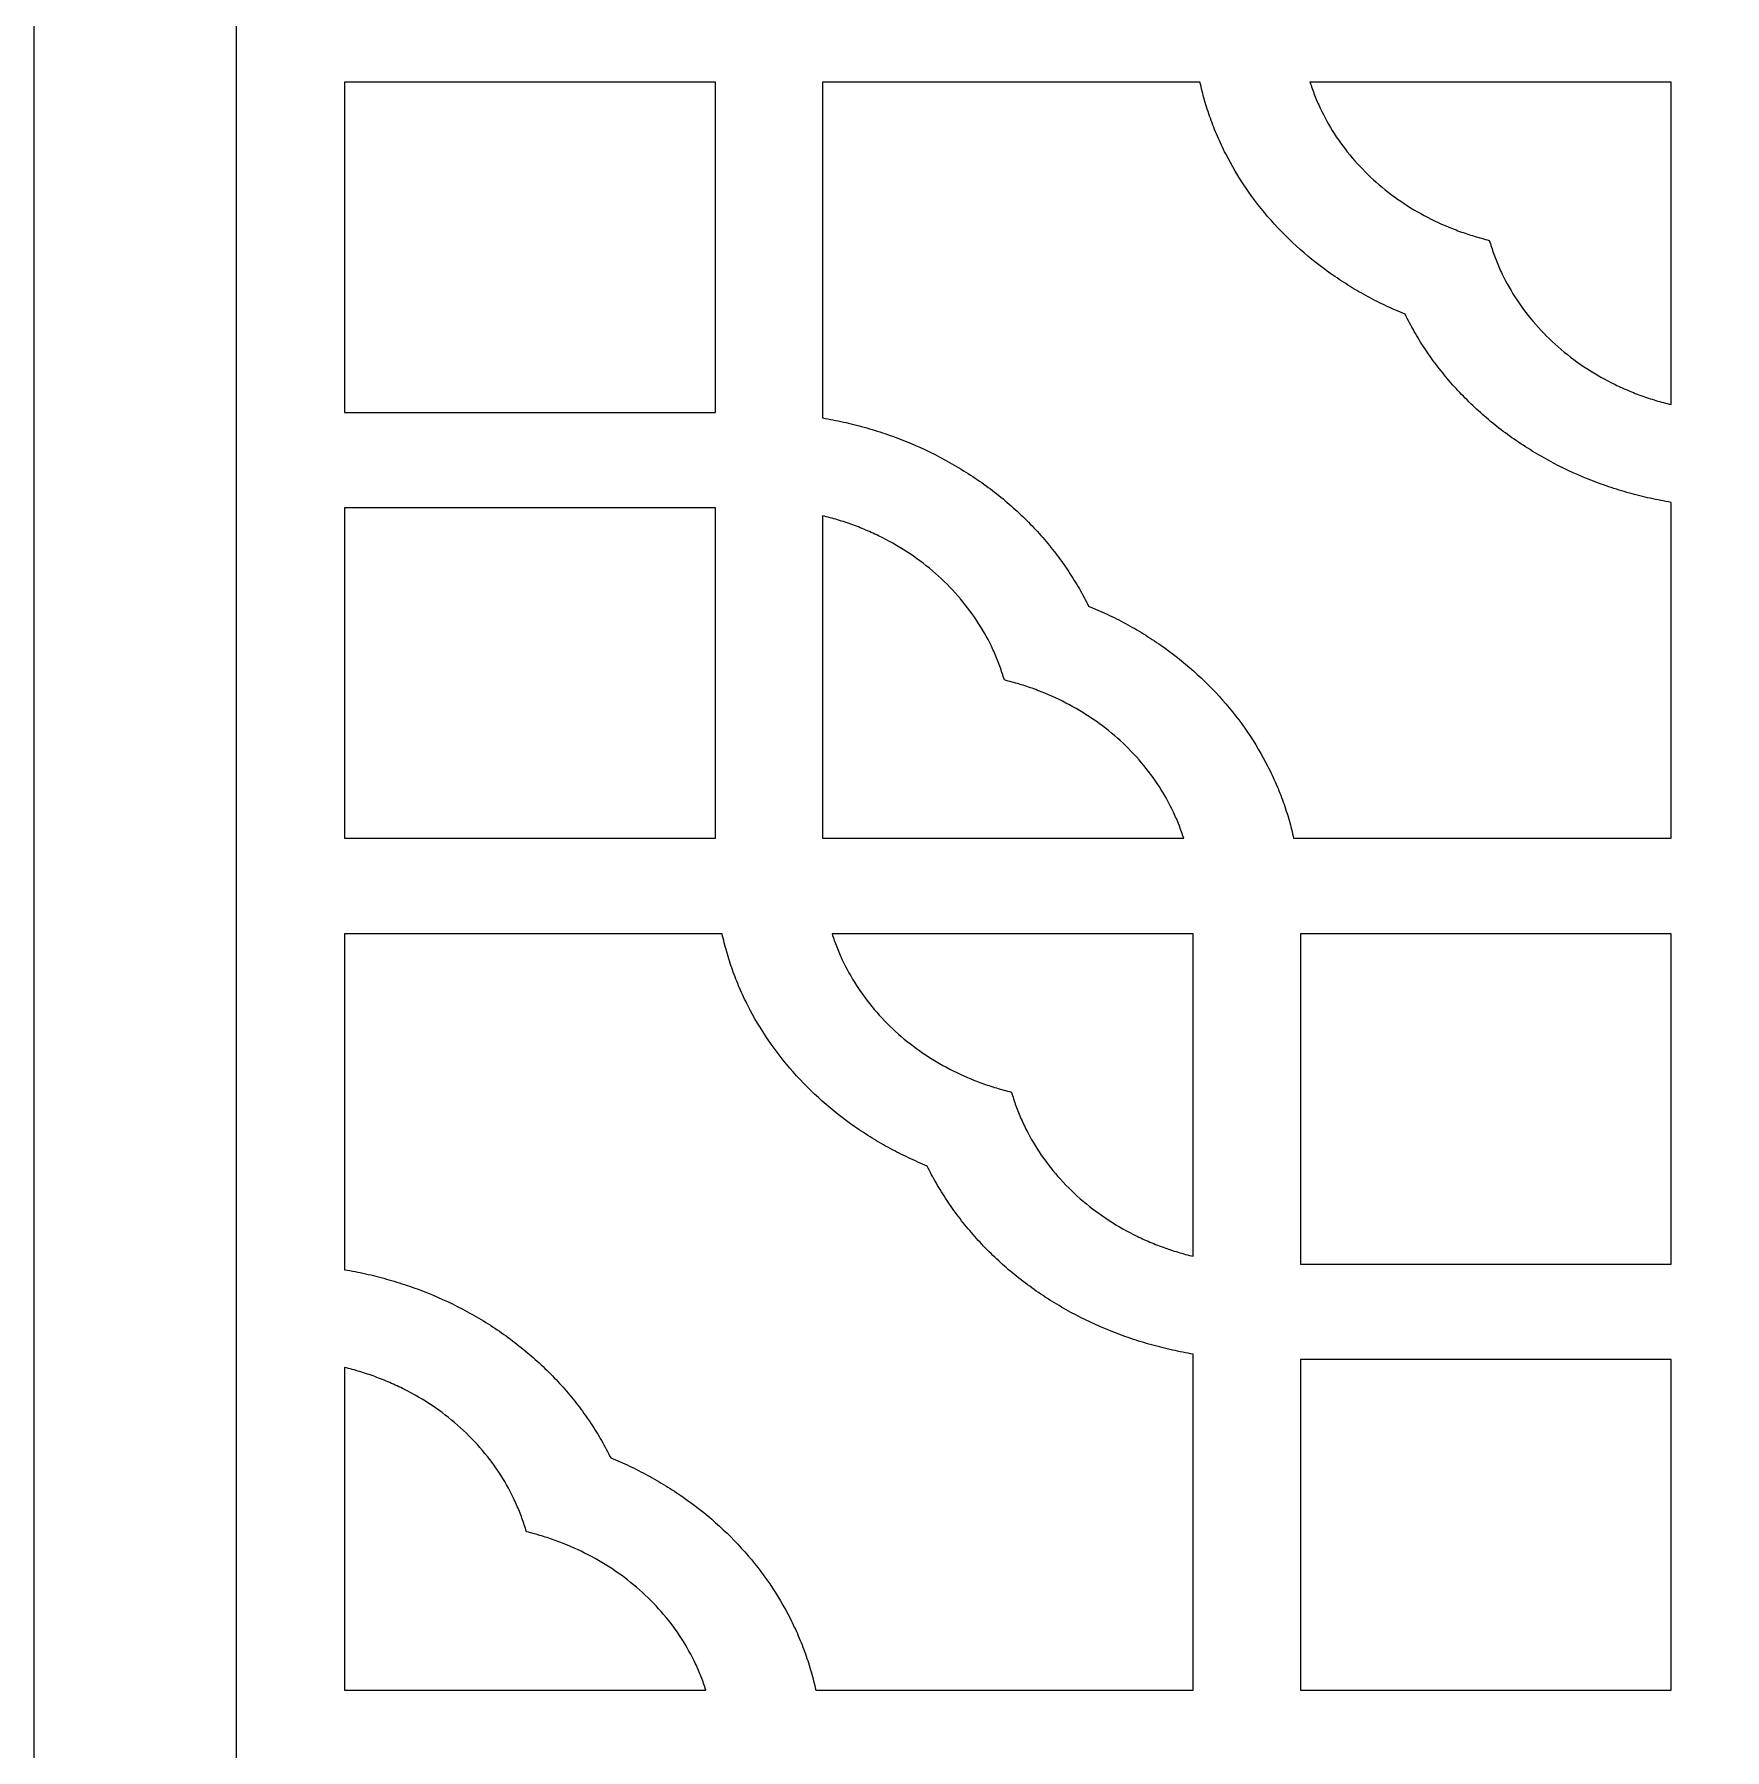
# Model space of a CAD drawing. Header units: centimetres. Extents: x -27.5 to -16.8, y -9.5 to 9.5.
# Drawn here: x -27.5 to -24.931, y 1.393 to 4 of the extents above; entities that cross this region are included whole.
import ezdxf

# ---------------------------------------------------------------- set-up
doc = ezdxf.new("R2010")
doc.units = ezdxf.units.CM
doc.header["$MEASUREMENT"] = 0
doc.layers.add('layer 1', color=7, linetype='Continuous')

msp = doc.modelspace()

# ---------------------------------------------------------------- linework, layer by layer
at = {"layer": 'layer 1', "color": 250, "lineweight": 9}
for points, knots in [([(-27.5, 9.5), (-27.5, 3.16667), (-27.5, -3.16664), (-27.5, -9.5), (-27.5, -9.5), (-25.78754, -9.5), (-24.07508, -9.5), (-22.36263, -9.5), (-22.36263, -9.5), (-22.36263, -3.16664), (-22.36263, 3.16667), (-22.36263, 9.5), (-22.36263, 9.5), (-24.07508, 9.5), (-25.78754, 9.5), (-27.5, 9.5)], [0, 0, 0, 0, 0.2, 0.2, 0.2, 0.2, 0.4, 0.4, 0.4, 0.4, 0.6, 0.6, 0.6, 0.6, 1, 1, 1, 1]), ([(-22.66971, -1.25389), (-22.66971, 2.24882), (-22.66971, 5.75153), (-22.66971, 9.25424), (-22.66971, 9.25424), (-24.17746, 9.25424), (-25.68521, 9.25424), (-27.19295, 9.25424), (-27.19295, 9.25424), (-27.19295, 5.75153), (-27.19295, 2.24882), (-27.19295, -1.25389), (-27.19295, -1.25389), (-25.68521, -1.25389), (-24.17746, -1.25389), (-22.66971, -1.25389)], [0, 0, 0, 0, 0.2, 0.2, 0.2, 0.2, 0.4, 0.4, 0.4, 0.4, 0.6, 0.6, 0.6, 0.6, 1, 1, 1, 1]), ([(-26.46499, 3.42538), (-26.65284, 3.42538), (-26.84064, 3.42538), (-27.02847, 3.42538), (-27.02847, 3.42538), (-27.02847, 3.59277), (-27.02847, 3.76025), (-27.02847, 3.92765), (-27.02847, 3.92765), (-26.84064, 3.92765), (-26.65284, 3.92765), (-26.46499, 3.92765), (-26.46499, 3.92765), (-26.46499, 3.76025), (-26.46499, 3.59277), (-26.46499, 3.42538)], [0, 0, 0, 0, 0.2, 0.2, 0.2, 0.2, 0.4, 0.4, 0.4, 0.4, 0.6, 0.6, 0.6, 0.6, 1, 1, 1, 1]), ([(-25.58633, 2.77798), (-25.5883, 2.78721), (-25.59062, 2.79638), (-25.59328, 2.80554), (-25.59328, 2.80554), (-25.59589, 2.81477), (-25.59884, 2.82391), (-25.60212, 2.83308), (-25.60212, 2.83308), (-25.60535, 2.84224), (-25.60895, 2.85131), (-25.61284, 2.86029), (-25.61284, 2.86029), (-25.61676, 2.86939), (-25.62097, 2.87839), (-25.62546, 2.88721), (-25.62546, 2.88721), (-25.63456, 2.90512), (-25.64489, 2.92249), (-25.65632, 2.9393), (-25.65632, 2.9393), (-25.66784, 2.95628), (-25.68051, 2.97252), (-25.69428, 2.98808), (-25.69428, 2.98808), (-25.70802, 3.00363), (-25.72278, 3.01848), (-25.73854, 3.03243), (-25.73854, 3.03243), (-25.75419, 3.04633), (-25.77068, 3.05934), (-25.78804, 3.07142), (-25.78804, 3.07142), (-25.79666, 3.07742), (-25.80545, 3.08317), (-25.81441, 3.08871), (-25.81441, 3.08871), (-25.82332, 3.09414), (-25.83239, 3.09943), (-25.84165, 3.10441), (-25.84165, 3.10441), (-25.85079, 3.10938), (-25.86011, 3.11405), (-25.86958, 3.11854), (-25.86958, 3.11854), (-25.8789, 3.12296), (-25.88841, 3.12706), (-25.89798, 3.131), (-25.89798, 3.131), (-25.90233, 3.13984), (-25.90698, 3.14853), (-25.91191, 3.15721), (-25.91191, 3.15721), (-25.91693, 3.16589), (-25.92217, 3.17441), (-25.92779, 3.18287), (-25.92779, 3.18287), (-25.93338, 3.19139), (-25.93931, 3.19975), (-25.94549, 3.20795), (-25.94549, 3.20795), (-25.95177, 3.21624), (-25.95828, 3.22429), (-25.9651, 3.23226), (-25.9651, 3.23226), (-25.97885, 3.24829), (-25.99367, 3.26353), (-26.00959, 3.27787), (-26.00959, 3.27787), (-26.02554, 3.29239), (-26.04249, 3.30607), (-26.06038, 3.31869), (-26.06038, 3.31869), (-26.07825, 3.33131), (-26.09699, 3.34291), (-26.11644, 3.35349), (-26.11644, 3.35349), (-26.13582, 3.36407), (-26.15584, 3.37344), (-26.17641, 3.38174), (-26.17641, 3.38174), (-26.18665, 3.38586), (-26.19698, 3.38964), (-26.20743, 3.39319), (-26.20743, 3.39319), (-26.21783, 3.39674), (-26.22832, 3.39997), (-26.23886, 3.4029), (-26.23886, 3.4029), (-26.24935, 3.40581), (-26.25991, 3.40849), (-26.27054, 3.41078), (-26.27054, 3.41078), (-26.28108, 3.41314), (-26.29164, 3.4152), (-26.30232, 3.41695), (-26.30232, 3.41695), (-26.30232, 3.58718), (-26.30232, 3.75741), (-26.30232, 3.92765), (-26.30232, 3.92765), (-26.11108, 3.92765), (-25.91988, 3.92765), (-25.72867, 3.92765), (-25.72867, 3.92765), (-25.72665, 3.91841), (-25.72436, 3.90925), (-25.72172, 3.90011), (-25.72172, 3.90011), (-25.71907, 3.89088), (-25.71616, 3.88171), (-25.71288, 3.87255), (-25.71288, 3.87255), (-25.70961, 3.86341), (-25.70605, 3.85432), (-25.70214, 3.84534), (-25.70214, 3.84534), (-25.69824, 3.83626), (-25.694, 3.82726), (-25.68951, 3.81842), (-25.68951, 3.81842), (-25.6804, 3.8005), (-25.67011, 3.78314), (-25.65861, 3.76632), (-25.65861, 3.76632), (-25.64709, 3.74944), (-25.63447, 3.73311), (-25.6207, 3.71755), (-25.6207, 3.71755), (-25.60697, 3.70202), (-25.59218, 3.68717), (-25.57646, 3.6732), (-25.57646, 3.6732), (-25.56079, 3.65932), (-25.54425, 3.64628), (-25.52693, 3.63421), (-25.52693, 3.63421), (-25.5183, 3.62821), (-25.50955, 3.62246), (-25.50054, 3.61694), (-25.50054, 3.61694), (-25.49161, 3.61148), (-25.48254, 3.60628), (-25.4733, 3.60122), (-25.4733, 3.60122), (-25.46416, 3.59625), (-25.45484, 3.5916), (-25.4454, 3.58709), (-25.4454, 3.58709), (-25.43605, 3.58267), (-25.42659, 3.5785), (-25.41699, 3.57463), (-25.41699, 3.57463), (-25.41262, 3.56578), (-25.40799, 3.5571), (-25.40307, 3.54851), (-25.40307, 3.54851), (-25.39805, 3.53976), (-25.39278, 3.53121), (-25.38721, 3.52278), (-25.38721, 3.52278), (-25.3816, 3.51426), (-25.37567, 3.50588), (-25.36944, 3.49768), (-25.36944, 3.49768), (-25.36321, 3.48938), (-25.35665, 3.48134), (-25.34987, 3.47337), (-25.34987, 3.47337), (-25.33615, 3.45736), (-25.32131, 3.44212), (-25.30541, 3.42776), (-25.30541, 3.42776), (-25.28942, 3.41323), (-25.27244, 3.39958), (-25.25457, 3.38696), (-25.25457, 3.38696), (-25.2367, 3.37434), (-25.21799, 3.36272), (-25.19852, 3.35216), (-25.19852, 3.35216), (-25.17916, 3.34158), (-25.15911, 3.33218), (-25.13852, 3.32389), (-25.13852, 3.32389), (-25.12835, 3.31979), (-25.11797, 3.31601), (-25.1075, 3.31246), (-25.1075, 3.31246), (-25.09717, 3.30889), (-25.08668, 3.30566), (-25.07609, 3.30275), (-25.07609, 3.30275), (-25.0656, 3.29981), (-25.05502, 3.29713), (-25.04441, 3.29484), (-25.04441, 3.29484), (-25.03387, 3.29248), (-25.02329, 3.29042), (-25.01268, 3.2887), (-25.01268, 3.2887), (-25.01268, 3.11847), (-25.01268, 2.94821), (-25.01268, 2.77798), (-25.01268, 2.77798), (-25.20388, 2.77798), (-25.39509, 2.77798), (-25.58633, 2.77798)], [0, 0, 0, 0, 0.0188679, 0.0188679, 0.0188679, 0.0188679, 0.0377358, 0.0377358, 0.0377358, 0.0377358, 0.0566038, 0.0566038, 0.0566038, 0.0566038, 0.0754717, 0.0754717, 0.0754717, 0.0754717, 0.0943396, 0.0943396, 0.0943396, 0.0943396, 0.1132075, 0.1132075, 0.1132075, 0.1132075, 0.1320755, 0.1320755, 0.1320755, 0.1320755, 0.1509434, 0.1509434, 0.1509434, 0.1509434, 0.1698113, 0.1698113, 0.1698113, 0.1698113, 0.1886792, 0.1886792, 0.1886792, 0.1886792, 0.2075472, 0.2075472, 0.2075472, 0.2075472, 0.2264151, 0.2264151, 0.2264151, 0.2264151, 0.245283, 0.245283, 0.245283, 0.245283, 0.2641509, 0.2641509, 0.2641509, 0.2641509, 0.2830189, 0.2830189, 0.2830189, 0.2830189, 0.3018868, 0.3018868, 0.3018868, 0.3018868, 0.3207547, 0.3207547, 0.3207547, 0.3207547, 0.3396226, 0.3396226, 0.3396226, 0.3396226, 0.3584906, 0.3584906, 0.3584906, 0.3584906, 0.3773585, 0.3773585, 0.3773585, 0.3773585, 0.3962264, 0.3962264, 0.3962264, 0.3962264, 0.4150943, 0.4150943, 0.4150943, 0.4150943, 0.4339623, 0.4339623, 0.4339623, 0.4339623, 0.4528302, 0.4528302, 0.4528302, 0.4528302, 0.4716981, 0.4716981, 0.4716981, 0.4716981, 0.490566, 0.490566, 0.490566, 0.490566, 0.509434, 0.509434, 0.509434, 0.509434, 0.5283019, 0.5283019, 0.5283019, 0.5283019, 0.5471698, 0.5471698, 0.5471698, 0.5471698, 0.5660377, 0.5660377, 0.5660377, 0.5660377, 0.5849057, 0.5849057, 0.5849057, 0.5849057, 0.6037736, 0.6037736, 0.6037736, 0.6037736, 0.6226415, 0.6226415, 0.6226415, 0.6226415, 0.6415094, 0.6415094, 0.6415094, 0.6415094, 0.6603774, 0.6603774, 0.6603774, 0.6603774, 0.6792453, 0.6792453, 0.6792453, 0.6792453, 0.6981132, 0.6981132, 0.6981132, 0.6981132, 0.7169811, 0.7169811, 0.7169811, 0.7169811, 0.7358491, 0.7358491, 0.7358491, 0.7358491, 0.754717, 0.754717, 0.754717, 0.754717, 0.7735849, 0.7735849, 0.7735849, 0.7735849, 0.7924528, 0.7924528, 0.7924528, 0.7924528, 0.8113208, 0.8113208, 0.8113208, 0.8113208, 0.8301887, 0.8301887, 0.8301887, 0.8301887, 0.8490566, 0.8490566, 0.8490566, 0.8490566, 0.8679245, 0.8679245, 0.8679245, 0.8679245, 0.8867925, 0.8867925, 0.8867925, 0.8867925, 0.9056604, 0.9056604, 0.9056604, 0.9056604, 0.9245283, 0.9245283, 0.9245283, 0.9245283, 0.9433962, 0.9433962, 0.9433962, 0.9433962, 0.9622642, 0.9622642, 0.9622642, 0.9622642, 1, 1, 1, 1]), ([(-25.56155, 3.92765), (-25.3786, 3.92765), (-25.19565, 3.92765), (-25.01268, 3.92765), (-25.01268, 3.92765), (-25.01268, 3.76419), (-25.01268, 3.60074), (-25.01268, 3.43731), (-25.01268, 3.43731), (-25.0204, 3.43919), (-25.02812, 3.44125), (-25.03577, 3.44354), (-25.03577, 3.44354), (-25.04345, 3.4459), (-25.05108, 3.44845), (-25.05866, 3.45119), (-25.05866, 3.45119), (-25.06631, 3.45394), (-25.0738, 3.45694), (-25.08127, 3.4602), (-25.08127, 3.4602), (-25.08876, 3.46343), (-25.09614, 3.46691), (-25.1034, 3.47053), (-25.1034, 3.47053), (-25.11808, 3.47795), (-25.1322, 3.48622), (-25.14569, 3.49532), (-25.14569, 3.49532), (-25.15932, 3.50439), (-25.17222, 3.51433), (-25.18438, 3.52498), (-25.18438, 3.52498), (-25.19652, 3.53563), (-25.20789, 3.54693), (-25.21835, 3.55893), (-25.21835, 3.55893), (-25.22878, 3.57075), (-25.23829, 3.58322), (-25.24685, 3.59618), (-25.24685, 3.59618), (-25.25533, 3.60897), (-25.26282, 3.62223), (-25.26937, 3.63572), (-25.26937, 3.63572), (-25.27258, 3.64243), (-25.27558, 3.64922), (-25.27831, 3.656), (-25.27831, 3.656), (-25.28101, 3.66278), (-25.28346, 3.66958), (-25.28571, 3.67643), (-25.28571, 3.67643), (-25.28681, 3.67998), (-25.28793, 3.68346), (-25.28907, 3.68692), (-25.28907, 3.68692), (-25.29297, 3.68795), (-25.29684, 3.68905), (-25.30076, 3.69008), (-25.30076, 3.69008), (-25.3082, 3.69215), (-25.31562, 3.69435), (-25.32296, 3.6968), (-25.32296, 3.6968), (-25.33038, 3.69925), (-25.33775, 3.70193), (-25.34502, 3.70484), (-25.34502, 3.70484), (-25.35975, 3.71061), (-25.37402, 3.71723), (-25.38792, 3.72474), (-25.38792, 3.72474), (-25.40197, 3.73224), (-25.41541, 3.7406), (-25.42831, 3.74967), (-25.42831, 3.74967), (-25.4413, 3.75883), (-25.45358, 3.76871), (-25.46517, 3.7792), (-25.46517, 3.7792), (-25.47674, 3.78976), (-25.48751, 3.80089), (-25.4975, 3.81264), (-25.4975, 3.81264), (-25.50739, 3.82433), (-25.51644, 3.83656), (-25.5246, 3.84921), (-25.5246, 3.84921), (-25.53266, 3.86174), (-25.53981, 3.87468), (-25.54599, 3.88788), (-25.54599, 3.88788), (-25.54909, 3.89443), (-25.55193, 3.90105), (-25.55451, 3.90767), (-25.55451, 3.90767), (-25.55708, 3.91431), (-25.55942, 3.92093), (-25.56155, 3.92765)], [0, 0, 0, 0, 0.0384615, 0.0384615, 0.0384615, 0.0384615, 0.0769231, 0.0769231, 0.0769231, 0.0769231, 0.1153846, 0.1153846, 0.1153846, 0.1153846, 0.1538462, 0.1538462, 0.1538462, 0.1538462, 0.1923077, 0.1923077, 0.1923077, 0.1923077, 0.2307692, 0.2307692, 0.2307692, 0.2307692, 0.2692308, 0.2692308, 0.2692308, 0.2692308, 0.3076923, 0.3076923, 0.3076923, 0.3076923, 0.3461538, 0.3461538, 0.3461538, 0.3461538, 0.3846154, 0.3846154, 0.3846154, 0.3846154, 0.4230769, 0.4230769, 0.4230769, 0.4230769, 0.4615385, 0.4615385, 0.4615385, 0.4615385, 0.5, 0.5, 0.5, 0.5, 0.5384615, 0.5384615, 0.5384615, 0.5384615, 0.5769231, 0.5769231, 0.5769231, 0.5769231, 0.6153846, 0.6153846, 0.6153846, 0.6153846, 0.6538462, 0.6538462, 0.6538462, 0.6538462, 0.6923077, 0.6923077, 0.6923077, 0.6923077, 0.7307692, 0.7307692, 0.7307692, 0.7307692, 0.7692308, 0.7692308, 0.7692308, 0.7692308, 0.8076923, 0.8076923, 0.8076923, 0.8076923, 0.8461538, 0.8461538, 0.8461538, 0.8461538, 0.8846154, 0.8846154, 0.8846154, 0.8846154, 0.9230769, 0.9230769, 0.9230769, 0.9230769, 1, 1, 1, 1]), ([(-27.02847, 3.28025), (-26.84064, 3.28025), (-26.65284, 3.28025), (-26.46499, 3.28025), (-26.46499, 3.28025), (-26.46499, 3.11286), (-26.46499, 2.9454), (-26.46499, 2.77798), (-26.46499, 2.77798), (-26.65284, 2.77798), (-26.84064, 2.77798), (-27.02847, 2.77798), (-27.02847, 2.77798), (-27.02847, 2.9454), (-27.02847, 3.11286), (-27.02847, 3.28025)], [0, 0, 0, 0, 0.2, 0.2, 0.2, 0.2, 0.4, 0.4, 0.4, 0.4, 0.6, 0.6, 0.6, 0.6, 1, 1, 1, 1]), ([(-26.30232, 3.26834), (-26.29457, 3.26644), (-26.28683, 3.26438), (-26.27923, 3.26211), (-26.27923, 3.26211), (-26.27153, 3.25972), (-26.26388, 3.2572), (-26.25629, 3.25443), (-26.25629, 3.25443), (-26.24869, 3.25168), (-26.24113, 3.24868), (-26.23373, 3.24545), (-26.23373, 3.24545), (-26.22624, 3.2422), (-26.21882, 3.23874), (-26.21155, 3.2351), (-26.21155, 3.2351), (-26.19692, 3.22768), (-26.18278, 3.21941), (-26.16924, 3.21033), (-26.16924, 3.21033), (-26.15566, 3.20124), (-26.14276, 3.1913), (-26.13057, 3.18064), (-26.13057, 3.18064), (-26.11843, 3.16999), (-26.10709, 3.1587), (-26.09662, 3.14672), (-26.09662, 3.14672), (-26.08622, 3.1348), (-26.07667, 3.12241), (-26.06815, 3.10947), (-26.06815, 3.10947), (-26.05965, 3.09668), (-26.05213, 3.08349), (-26.0456, 3.06993), (-26.0456, 3.06993), (-26.04242, 3.06322), (-26.03942, 3.05643), (-26.03665, 3.04963), (-26.03665, 3.04963), (-26.03397, 3.04285), (-26.03152, 3.03607), (-26.02927, 3.0292), (-26.02927, 3.0292), (-26.02813, 3.02565), (-26.02703, 3.02219), (-26.02593, 3.0187), (-26.02593, 3.0187), (-26.02201, 3.01767), (-26.01811, 3.01657), (-26.01424, 3.01554), (-26.01424, 3.01554), (-26.00673, 3.01348), (-25.99933, 3.01128), (-25.99198, 3.00883), (-25.99198, 3.00883), (-25.98455, 3.00638), (-25.97722, 3.0037), (-25.96996, 3.00079), (-25.96996, 3.00079), (-25.95525, 2.99502), (-25.94091, 2.9884), (-25.92703, 2.98091), (-25.92703, 2.98091), (-25.91303, 2.97339), (-25.89954, 2.96503), (-25.88662, 2.95596), (-25.88662, 2.95596), (-25.87368, 2.94679), (-25.86137, 2.93701), (-25.84981, 2.92645), (-25.84981, 2.92645), (-25.83824, 2.91587), (-25.82742, 2.90473), (-25.81748, 2.89298), (-25.81748, 2.89298), (-25.80754, 2.8813), (-25.79851, 2.86907), (-25.79038, 2.85644), (-25.79038, 2.85644), (-25.78234, 2.84389), (-25.77519, 2.83095), (-25.76896, 2.81777), (-25.76896, 2.81777), (-25.76591, 2.81122), (-25.76307, 2.80458), (-25.76046, 2.79796), (-25.76046, 2.79796), (-25.7579, 2.79134), (-25.75554, 2.78469), (-25.75341, 2.77798), (-25.75341, 2.77798), (-25.93638, 2.77798), (-26.11932, 2.77798), (-26.30232, 2.77798), (-26.30232, 2.77798), (-26.30232, 2.94143), (-26.30232, 3.10489), (-26.30232, 3.26834)], [0, 0, 0, 0, 0.0384615, 0.0384615, 0.0384615, 0.0384615, 0.0769231, 0.0769231, 0.0769231, 0.0769231, 0.1153846, 0.1153846, 0.1153846, 0.1153846, 0.1538462, 0.1538462, 0.1538462, 0.1538462, 0.1923077, 0.1923077, 0.1923077, 0.1923077, 0.2307692, 0.2307692, 0.2307692, 0.2307692, 0.2692308, 0.2692308, 0.2692308, 0.2692308, 0.3076923, 0.3076923, 0.3076923, 0.3076923, 0.3461538, 0.3461538, 0.3461538, 0.3461538, 0.3846154, 0.3846154, 0.3846154, 0.3846154, 0.4230769, 0.4230769, 0.4230769, 0.4230769, 0.4615385, 0.4615385, 0.4615385, 0.4615385, 0.5, 0.5, 0.5, 0.5, 0.5384615, 0.5384615, 0.5384615, 0.5384615, 0.5769231, 0.5769231, 0.5769231, 0.5769231, 0.6153846, 0.6153846, 0.6153846, 0.6153846, 0.6538462, 0.6538462, 0.6538462, 0.6538462, 0.6923077, 0.6923077, 0.6923077, 0.6923077, 0.7307692, 0.7307692, 0.7307692, 0.7307692, 0.7692308, 0.7692308, 0.7692308, 0.7692308, 0.8076923, 0.8076923, 0.8076923, 0.8076923, 0.8461538, 0.8461538, 0.8461538, 0.8461538, 0.8846154, 0.8846154, 0.8846154, 0.8846154, 0.9230769, 0.9230769, 0.9230769, 0.9230769, 1, 1, 1, 1]), ([(-26.14315, 2.27984), (-26.13877, 2.27099), (-26.13417, 2.26231), (-26.12924, 2.25372), (-26.12924, 2.25372), (-26.1242, 2.24502), (-26.11893, 2.23642), (-26.11337, 2.22797), (-26.11337, 2.22797), (-26.10776, 2.21945), (-26.10184, 2.21109), (-26.09561, 2.20289), (-26.09561, 2.20289), (-26.08938, 2.19469), (-26.08283, 2.18655), (-26.07605, 2.17858), (-26.07605, 2.17858), (-26.0623, 2.16264), (-26.04746, 2.1474), (-26.03156, 2.13295), (-26.03156, 2.13295), (-26.01557, 2.11845), (-25.99862, 2.10486), (-25.98075, 2.09215), (-25.98075, 2.09215), (-25.96286, 2.07952), (-25.94417, 2.06793), (-25.92467, 2.05735), (-25.92467, 2.05735), (-25.90534, 2.04686), (-25.88529, 2.0374), (-25.86467, 2.0291), (-25.86467, 2.0291), (-25.8545, 2.025), (-25.84417, 2.0212), (-25.83365, 2.01765), (-25.83365, 2.01765), (-25.82332, 2.0141), (-25.81283, 2.01087), (-25.80227, 2.00796), (-25.80227, 2.00796), (-25.79176, 2.00503), (-25.78117, 2.00241), (-25.77056, 2.00005), (-25.77056, 2.00005), (-25.76003, 1.99769), (-25.74944, 1.99563), (-25.73884, 1.99389), (-25.73884, 1.99389), (-25.73884, 1.82366), (-25.73884, 1.65343), (-25.73884, 1.48319), (-25.73884, 1.48319), (-25.93003, 1.48319), (-26.12125, 1.48319), (-26.31249, 1.48319), (-26.31249, 1.48319), (-26.31446, 1.49242), (-26.3168, 1.50159), (-26.31943, 1.51073), (-26.31943, 1.51073), (-26.32204, 1.51998), (-26.325, 1.52912), (-26.32827, 1.53829), (-26.32827, 1.53829), (-26.3315, 1.54743), (-26.3351, 1.55652), (-26.33902, 1.56559), (-26.33902, 1.56559), (-26.34291, 1.57457), (-26.34713, 1.58358), (-26.35164, 1.59249), (-26.35164, 1.59249), (-26.36071, 1.61033), (-26.37104, 1.6277), (-26.3825, 1.64451), (-26.3825, 1.64451), (-26.39402, 1.66147), (-26.40669, 1.67773), (-26.42046, 1.69329), (-26.42046, 1.69329), (-26.43418, 1.70884), (-26.44893, 1.72366), (-26.46469, 1.73764), (-26.46469, 1.73764), (-26.48036, 1.75152), (-26.49686, 1.76455), (-26.5142, 1.77663), (-26.5142, 1.77663), (-26.52281, 1.78263), (-26.53161, 1.78838), (-26.54057, 1.7939), (-26.54057, 1.7939), (-26.5495, 1.79935), (-26.55857, 1.80464), (-26.5678, 1.80962), (-26.5678, 1.80962), (-26.57694, 1.81459), (-26.58627, 1.81924), (-26.59573, 1.82375), (-26.59573, 1.82375), (-26.60508, 1.82815), (-26.61456, 1.83234), (-26.62416, 1.83621), (-26.62416, 1.83621), (-26.62849, 1.84506), (-26.63314, 1.85381), (-26.63806, 1.86242), (-26.63806, 1.86242), (-26.6431, 1.8711), (-26.64837, 1.87962), (-26.65394, 1.88808), (-26.65394, 1.88808), (-26.65955, 1.89658), (-26.66546, 1.90496), (-26.67167, 1.91316), (-26.67167, 1.91316), (-26.67793, 1.92146), (-26.68445, 1.92956), (-26.69128, 1.93747), (-26.69128, 1.93747), (-26.705, 1.95348), (-26.71985, 1.96872), (-26.73575, 1.98317), (-26.73575, 1.98317), (-26.75169, 1.9976), (-26.76867, 2.01126), (-26.78653, 2.02388), (-26.78653, 2.02388), (-26.8044, 2.03652), (-26.82314, 2.04821), (-26.84261, 2.05877), (-26.84261, 2.05877), (-26.862, 2.06926), (-26.88199, 2.07865), (-26.90259, 2.08695), (-26.90259, 2.08695), (-26.91281, 2.09105), (-26.92314, 2.09492), (-26.93361, 2.0984), (-26.93361, 2.0984), (-26.94398, 2.10193), (-26.95448, 2.10518), (-26.96506, 2.10809), (-26.96506, 2.10809), (-26.97551, 2.11102), (-26.98609, 2.1137), (-26.99674, 2.11606), (-26.99674, 2.11606), (-27.00724, 2.11835), (-27.01782, 2.12042), (-27.02847, 2.12223), (-27.02847, 2.12223), (-27.02847, 2.29246), (-27.02847, 2.46269), (-27.02847, 2.63293), (-27.02847, 2.63293), (-26.83723, 2.63293), (-26.64606, 2.63293), (-26.45482, 2.63293), (-26.45482, 2.63293), (-26.4528, 2.62369), (-26.45051, 2.61446), (-26.44788, 2.60532), (-26.44788, 2.60532), (-26.44524, 2.59607), (-26.44231, 2.58692), (-26.43904, 2.57785), (-26.43904, 2.57785), (-26.43576, 2.56862), (-26.43221, 2.55953), (-26.42829, 2.55052), (-26.42829, 2.55052), (-26.4244, 2.54145), (-26.42018, 2.53247), (-26.41567, 2.52363), (-26.41567, 2.52363), (-26.40655, 2.50578), (-26.39626, 2.48835), (-26.38479, 2.47153), (-26.38479, 2.47153), (-26.37326, 2.45465), (-26.36062, 2.43839), (-26.34685, 2.42276), (-26.34685, 2.42276), (-26.33313, 2.40721), (-26.31833, 2.39245), (-26.30261, 2.37848), (-26.30261, 2.37848), (-26.28695, 2.36453), (-26.27043, 2.35156), (-26.25311, 2.33949), (-26.25311, 2.33949), (-26.24445, 2.33351), (-26.2357, 2.32774), (-26.2267, 2.32222), (-26.2267, 2.32222), (-26.21778, 2.3167), (-26.20871, 2.31147), (-26.19948, 2.30643), (-26.19948, 2.30643), (-26.19032, 2.30153), (-26.18099, 2.29681), (-26.17158, 2.29239), (-26.17158, 2.29239), (-26.16223, 2.28797), (-26.15275, 2.28378), (-26.14315, 2.27984)], [0, 0, 0, 0, 0.0188679, 0.0188679, 0.0188679, 0.0188679, 0.0377358, 0.0377358, 0.0377358, 0.0377358, 0.0566038, 0.0566038, 0.0566038, 0.0566038, 0.0754717, 0.0754717, 0.0754717, 0.0754717, 0.0943396, 0.0943396, 0.0943396, 0.0943396, 0.1132075, 0.1132075, 0.1132075, 0.1132075, 0.1320755, 0.1320755, 0.1320755, 0.1320755, 0.1509434, 0.1509434, 0.1509434, 0.1509434, 0.1698113, 0.1698113, 0.1698113, 0.1698113, 0.1886792, 0.1886792, 0.1886792, 0.1886792, 0.2075472, 0.2075472, 0.2075472, 0.2075472, 0.2264151, 0.2264151, 0.2264151, 0.2264151, 0.245283, 0.245283, 0.245283, 0.245283, 0.2641509, 0.2641509, 0.2641509, 0.2641509, 0.2830189, 0.2830189, 0.2830189, 0.2830189, 0.3018868, 0.3018868, 0.3018868, 0.3018868, 0.3207547, 0.3207547, 0.3207547, 0.3207547, 0.3396226, 0.3396226, 0.3396226, 0.3396226, 0.3584906, 0.3584906, 0.3584906, 0.3584906, 0.3773585, 0.3773585, 0.3773585, 0.3773585, 0.3962264, 0.3962264, 0.3962264, 0.3962264, 0.4150943, 0.4150943, 0.4150943, 0.4150943, 0.4339623, 0.4339623, 0.4339623, 0.4339623, 0.4528302, 0.4528302, 0.4528302, 0.4528302, 0.4716981, 0.4716981, 0.4716981, 0.4716981, 0.490566, 0.490566, 0.490566, 0.490566, 0.509434, 0.509434, 0.509434, 0.509434, 0.5283019, 0.5283019, 0.5283019, 0.5283019, 0.5471698, 0.5471698, 0.5471698, 0.5471698, 0.5660377, 0.5660377, 0.5660377, 0.5660377, 0.5849057, 0.5849057, 0.5849057, 0.5849057, 0.6037736, 0.6037736, 0.6037736, 0.6037736, 0.6226415, 0.6226415, 0.6226415, 0.6226415, 0.6415094, 0.6415094, 0.6415094, 0.6415094, 0.6603774, 0.6603774, 0.6603774, 0.6603774, 0.6792453, 0.6792453, 0.6792453, 0.6792453, 0.6981132, 0.6981132, 0.6981132, 0.6981132, 0.7169811, 0.7169811, 0.7169811, 0.7169811, 0.7358491, 0.7358491, 0.7358491, 0.7358491, 0.754717, 0.754717, 0.754717, 0.754717, 0.7735849, 0.7735849, 0.7735849, 0.7735849, 0.7924528, 0.7924528, 0.7924528, 0.7924528, 0.8113208, 0.8113208, 0.8113208, 0.8113208, 0.8301887, 0.8301887, 0.8301887, 0.8301887, 0.8490566, 0.8490566, 0.8490566, 0.8490566, 0.8679245, 0.8679245, 0.8679245, 0.8679245, 0.8867925, 0.8867925, 0.8867925, 0.8867925, 0.9056604, 0.9056604, 0.9056604, 0.9056604, 0.9245283, 0.9245283, 0.9245283, 0.9245283, 0.9433962, 0.9433962, 0.9433962, 0.9433962, 0.9622642, 0.9622642, 0.9622642, 0.9622642, 1, 1, 1, 1]), ([(-25.73884, 2.14259), (-25.74658, 2.1444), (-25.75428, 2.14653), (-25.76193, 2.14882), (-25.76193, 2.14882), (-25.76963, 2.15111), (-25.77723, 2.15363), (-25.78481, 2.15641), (-25.78481, 2.15641), (-25.79247, 2.15915), (-25.79996, 2.16216), (-25.80742, 2.16541), (-25.80742, 2.16541), (-25.81492, 2.16864), (-25.82229, 2.1721), (-25.82958, 2.17574), (-25.82958, 2.17574), (-25.84424, 2.18316), (-25.85837, 2.19146), (-25.87187, 2.20053), (-25.87187, 2.20053), (-25.88547, 2.20967), (-25.89837, 2.21954), (-25.91054, 2.23019), (-25.91054, 2.23019), (-25.9227, 2.24085), (-25.93406, 2.25221), (-25.94451, 2.26412), (-25.94451, 2.26412), (-25.95493, 2.27603), (-25.96444, 2.28845), (-25.97301, 2.30137), (-25.97301, 2.30137), (-25.98148, 2.31415), (-25.98897, 2.32742), (-25.99555, 2.34091), (-25.99555, 2.34091), (-25.99873, 2.34762), (-26.00173, 2.35443), (-26.00446, 2.36128), (-26.00446, 2.36128), (-26.00719, 2.36799), (-26.00962, 2.37486), (-26.01188, 2.38173), (-26.01188, 2.38173), (-26.01298, 2.38519), (-26.01413, 2.38867), (-26.01523, 2.39213), (-26.01523, 2.39213), (-26.01914, 2.39323), (-26.02299, 2.39426), (-26.02691, 2.3953), (-26.02691, 2.3953), (-26.03436, 2.39736), (-26.04178, 2.39956), (-26.04913, 2.40201), (-26.04913, 2.40201), (-26.05653, 2.40453), (-26.06393, 2.40714), (-26.07119, 2.41005), (-26.07119, 2.41005), (-26.0859, 2.41589), (-26.1002, 2.42251), (-26.11408, 2.42993), (-26.11408, 2.42993), (-26.12812, 2.43752), (-26.14159, 2.44581), (-26.15449, 2.45488), (-26.15449, 2.45488), (-26.16748, 2.46404), (-26.17973, 2.47389), (-26.19135, 2.48441), (-26.19135, 2.48441), (-26.20289, 2.49497), (-26.21368, 2.5061), (-26.22365, 2.51786), (-26.22365, 2.51786), (-26.23357, 2.52961), (-26.24259, 2.54177), (-26.25077, 2.55449), (-26.25077, 2.55449), (-26.25881, 2.56695), (-26.26596, 2.57989), (-26.27215, 2.59316), (-26.27215, 2.59316), (-26.27524, 2.59962), (-26.27808, 2.60626), (-26.28069, 2.61297), (-26.28069, 2.61297), (-26.28323, 2.6195), (-26.28557, 2.62621), (-26.2877, 2.63293), (-26.2877, 2.63293), (-26.10475, 2.63293), (-25.92183, 2.63293), (-25.73884, 2.63293), (-25.73884, 2.63293), (-25.73884, 2.46947), (-25.73884, 2.30604), (-25.73884, 2.14259)], [0, 0, 0, 0, 0.0384615, 0.0384615, 0.0384615, 0.0384615, 0.0769231, 0.0769231, 0.0769231, 0.0769231, 0.1153846, 0.1153846, 0.1153846, 0.1153846, 0.1538462, 0.1538462, 0.1538462, 0.1538462, 0.1923077, 0.1923077, 0.1923077, 0.1923077, 0.2307692, 0.2307692, 0.2307692, 0.2307692, 0.2692308, 0.2692308, 0.2692308, 0.2692308, 0.3076923, 0.3076923, 0.3076923, 0.3076923, 0.3461538, 0.3461538, 0.3461538, 0.3461538, 0.3846154, 0.3846154, 0.3846154, 0.3846154, 0.4230769, 0.4230769, 0.4230769, 0.4230769, 0.4615385, 0.4615385, 0.4615385, 0.4615385, 0.5, 0.5, 0.5, 0.5, 0.5384615, 0.5384615, 0.5384615, 0.5384615, 0.5769231, 0.5769231, 0.5769231, 0.5769231, 0.6153846, 0.6153846, 0.6153846, 0.6153846, 0.6538462, 0.6538462, 0.6538462, 0.6538462, 0.6923077, 0.6923077, 0.6923077, 0.6923077, 0.7307692, 0.7307692, 0.7307692, 0.7307692, 0.7692308, 0.7692308, 0.7692308, 0.7692308, 0.8076923, 0.8076923, 0.8076923, 0.8076923, 0.8461538, 0.8461538, 0.8461538, 0.8461538, 0.8846154, 0.8846154, 0.8846154, 0.8846154, 0.9230769, 0.9230769, 0.9230769, 0.9230769, 1, 1, 1, 1]), ([(-25.57614, 2.13059), (-25.57614, 2.29798), (-25.57614, 2.46546), (-25.57614, 2.63293), (-25.57614, 2.63293), (-25.38831, 2.63293), (-25.20049, 2.63293), (-25.01268, 2.63293), (-25.01268, 2.63293), (-25.01268, 2.46546), (-25.01268, 2.29798), (-25.01268, 2.13059), (-25.01268, 2.13059), (-25.20049, 2.13059), (-25.38831, 2.13059), (-25.57614, 2.13059)], [0, 0, 0, 0, 0.2, 0.2, 0.2, 0.2, 0.4, 0.4, 0.4, 0.4, 0.6, 0.6, 0.6, 0.6, 1, 1, 1, 1]), ([(-25.57614, 1.48319), (-25.57614, 1.65059), (-25.57614, 1.81805), (-25.57614, 1.98553), (-25.57614, 1.98553), (-25.38831, 1.98553), (-25.20049, 1.98553), (-25.01268, 1.98553), (-25.01268, 1.98553), (-25.01268, 1.81805), (-25.01268, 1.65059), (-25.01268, 1.48319), (-25.01268, 1.48319), (-25.20049, 1.48319), (-25.38831, 1.48319), (-25.57614, 1.48319)], [0, 0, 0, 0, 0.2, 0.2, 0.2, 0.2, 0.4, 0.4, 0.4, 0.4, 0.6, 0.6, 0.6, 0.6, 1, 1, 1, 1]), ([(-27.02847, 1.97355), (-27.02073, 1.97165), (-27.01301, 1.96959), (-27.00538, 1.9673), (-27.00538, 1.9673), (-26.99768, 1.965), (-26.99003, 1.96242), (-26.98245, 1.95964), (-26.98245, 1.95964), (-26.97484, 1.95687), (-26.96731, 1.95389), (-26.95988, 1.95064), (-26.95988, 1.95064), (-26.95239, 1.94741), (-26.94497, 1.94402), (-26.93771, 1.94031), (-26.93771, 1.94031), (-26.92307, 1.93289), (-26.90893, 1.92469), (-26.8954, 1.91561), (-26.8954, 1.91561), (-26.88183, 1.90645), (-26.86894, 1.89651), (-26.85673, 1.88586), (-26.85673, 1.88586), (-26.84458, 1.8752), (-26.83324, 1.86391), (-26.8228, 1.85193), (-26.8228, 1.85193), (-26.81238, 1.84008), (-26.80282, 1.8276), (-26.7943, 1.81468), (-26.7943, 1.81468), (-26.78582, 1.80187), (-26.77829, 1.7887), (-26.77176, 1.77514), (-26.77176, 1.77514), (-26.76857, 1.76843), (-26.76557, 1.76162), (-26.76285, 1.75484), (-26.76285, 1.75484), (-26.76012, 1.74806), (-26.75769, 1.74126), (-26.75545, 1.73441), (-26.75545, 1.73441), (-26.75428, 1.73093), (-26.75318, 1.72747), (-26.75208, 1.72392), (-26.75208, 1.72392), (-26.74819, 1.72288), (-26.74427, 1.72185), (-26.7404, 1.72075), (-26.7404, 1.72075), (-26.73291, 1.71869), (-26.72548, 1.71649), (-26.71815, 1.71404), (-26.71815, 1.71404), (-26.71073, 1.71159), (-26.7034, 1.70891), (-26.69611, 1.70607), (-26.69611, 1.70607), (-26.68141, 1.70023), (-26.66709, 1.69361), (-26.65321, 1.68609), (-26.65321, 1.68609), (-26.63919, 1.6786), (-26.62569, 1.67024), (-26.6128, 1.66117), (-26.6128, 1.66117), (-26.59983, 1.65207), (-26.58753, 1.64222), (-26.57596, 1.63164), (-26.57596, 1.63164), (-26.56441, 1.62115), (-26.5536, 1.60995), (-26.54366, 1.59817), (-26.54366, 1.59817), (-26.53369, 1.58651), (-26.52471, 1.57428), (-26.51653, 1.56165), (-26.51653, 1.56165), (-26.50849, 1.5491), (-26.50135, 1.53616), (-26.49512, 1.52296), (-26.49512, 1.52296), (-26.49207, 1.51641), (-26.48923, 1.50979), (-26.48662, 1.50317), (-26.48662, 1.50317), (-26.48407, 1.49653), (-26.48169, 1.4899), (-26.47956, 1.48319), (-26.47956, 1.48319), (-26.66255, 1.48319), (-26.8455, 1.48319), (-27.02847, 1.48319), (-27.02847, 1.48319), (-27.02847, 1.64664), (-27.02847, 1.8101), (-27.02847, 1.97355)], [0, 0, 0, 0, 0.0384615, 0.0384615, 0.0384615, 0.0384615, 0.0769231, 0.0769231, 0.0769231, 0.0769231, 0.1153846, 0.1153846, 0.1153846, 0.1153846, 0.1538462, 0.1538462, 0.1538462, 0.1538462, 0.1923077, 0.1923077, 0.1923077, 0.1923077, 0.2307692, 0.2307692, 0.2307692, 0.2307692, 0.2692308, 0.2692308, 0.2692308, 0.2692308, 0.3076923, 0.3076923, 0.3076923, 0.3076923, 0.3461538, 0.3461538, 0.3461538, 0.3461538, 0.3846154, 0.3846154, 0.3846154, 0.3846154, 0.4230769, 0.4230769, 0.4230769, 0.4230769, 0.4615385, 0.4615385, 0.4615385, 0.4615385, 0.5, 0.5, 0.5, 0.5, 0.5384615, 0.5384615, 0.5384615, 0.5384615, 0.5769231, 0.5769231, 0.5769231, 0.5769231, 0.6153846, 0.6153846, 0.6153846, 0.6153846, 0.6538462, 0.6538462, 0.6538462, 0.6538462, 0.6923077, 0.6923077, 0.6923077, 0.6923077, 0.7307692, 0.7307692, 0.7307692, 0.7307692, 0.7692308, 0.7692308, 0.7692308, 0.7692308, 0.8076923, 0.8076923, 0.8076923, 0.8076923, 0.8461538, 0.8461538, 0.8461538, 0.8461538, 0.8846154, 0.8846154, 0.8846154, 0.8846154, 0.9230769, 0.9230769, 0.9230769, 0.9230769, 1, 1, 1, 1])]:
    msp.add_open_spline(points, degree=3, knots=knots, dxfattribs=at)

doc.saveas('drawing.dxf')
